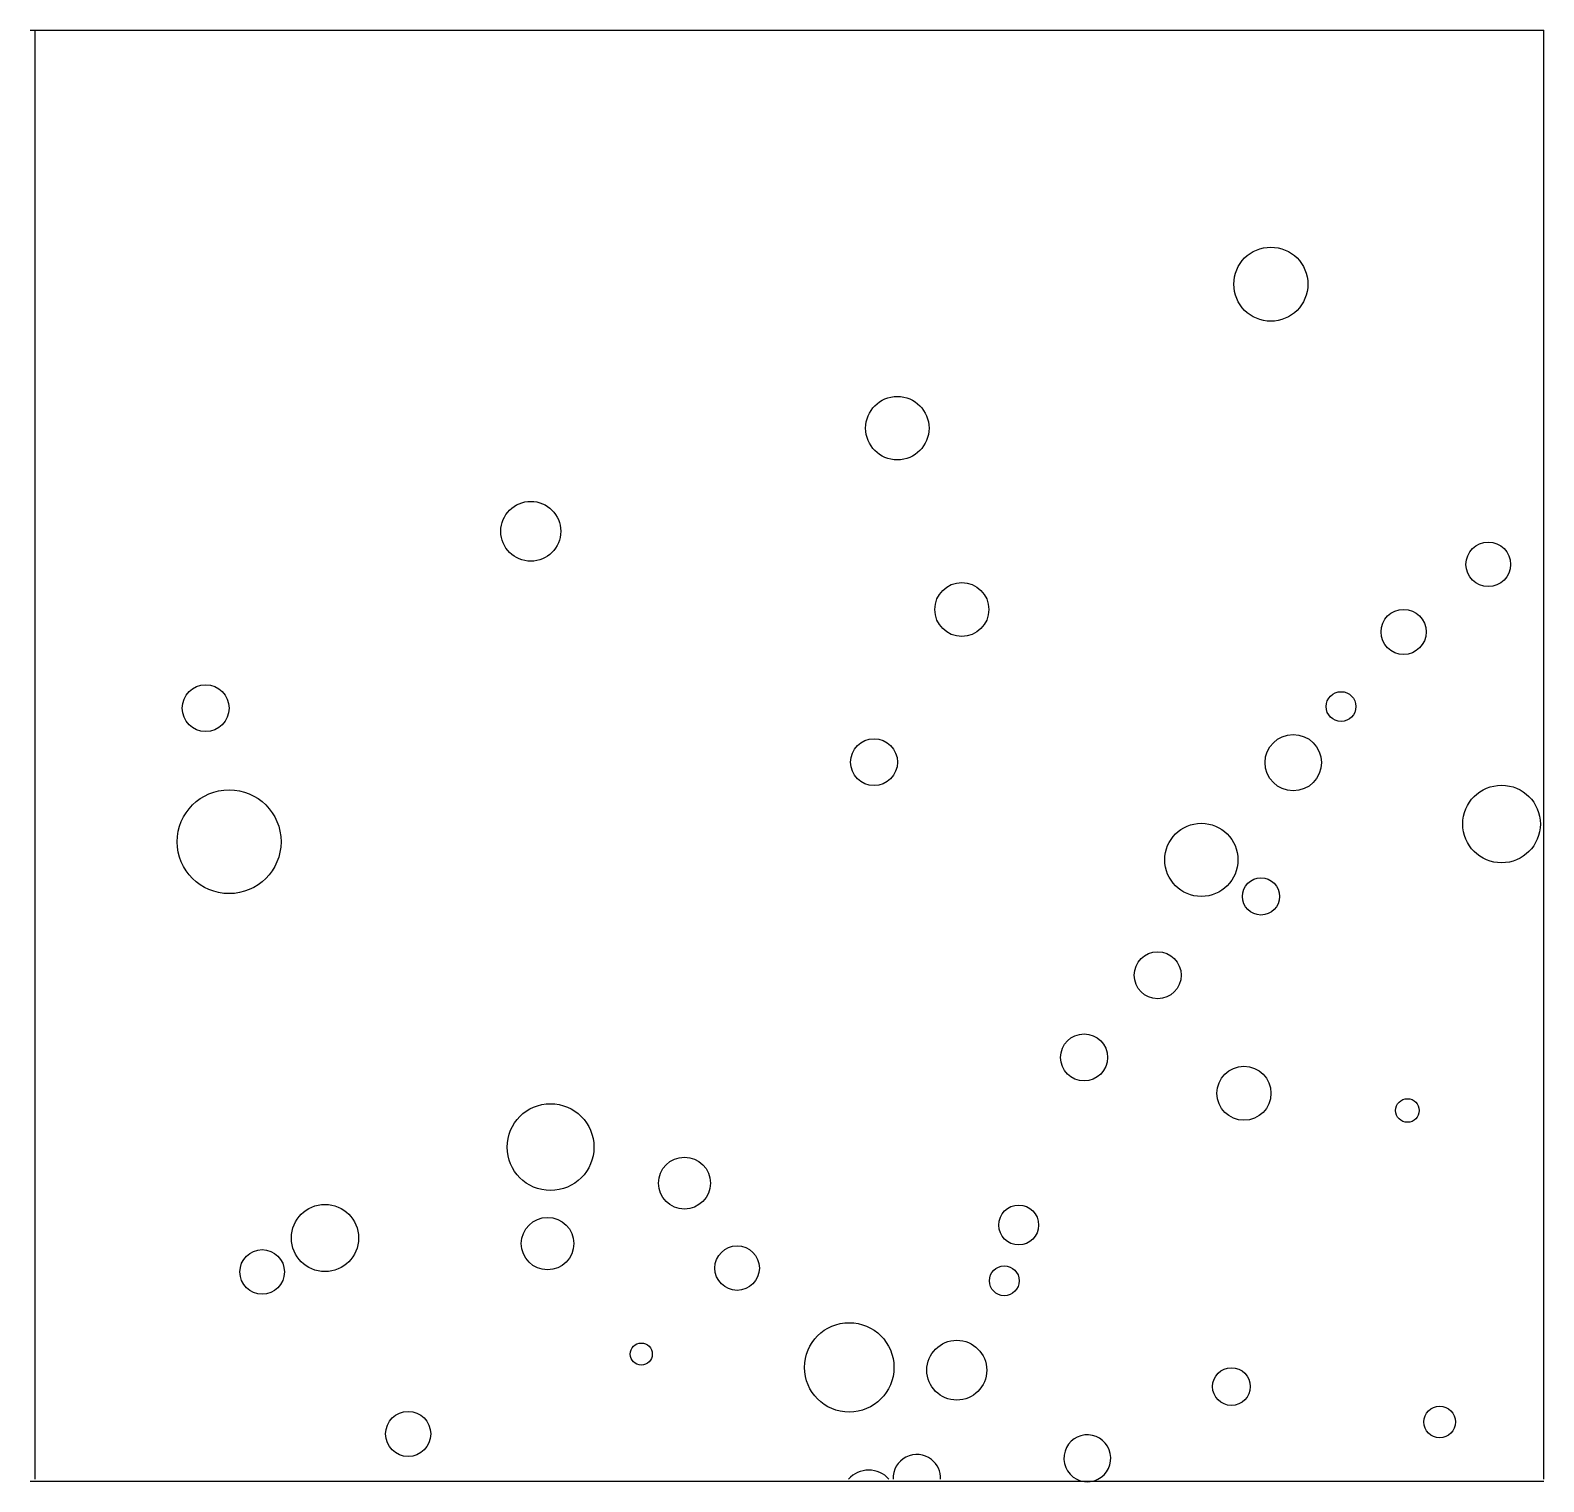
# Model space of a CAD drawing. Extents: x 2.05 to 3.08, y 7.55 to 8.53.
import ezdxf

# ---------------------------------------------------------------- set-up
doc = ezdxf.new("R2010")
doc.units = 0
doc.layers.add('LAYER1', color=7, linetype='CONTINUOUS')
doc.layers.add('LAYER12', color=5, linetype='CONTINUOUS')

msp = doc.modelspace()

# ---------------------------------------------------------------- linework, layer by layer
at = {"layer": 'LAYER1', "color": 7, "linetype": 'CONTINUOUS'}
for centre, radius in [((2.8902, 8.3581), 0.0251), ((2.637, 8.2605), 0.0215), ((2.3885, 8.1906), 0.0203), ((3.0376, 8.1682), 0.0151), ((2.6807, 8.1376), 0.0183), ((2.9802, 8.1224), 0.0153), ((2.1681, 8.0707), 0.0159), ((2.9378, 8.0718), 0.0101), ((2.6212, 8.0341), 0.0159), ((2.9054, 8.0338), 0.0191), ((2.184, 7.9802), 0.0352), ((3.0466, 7.9922), 0.0263), ((2.8431, 7.9679), 0.0248), ((2.8835, 7.9431), 0.0126), ((2.8135, 7.8897), 0.0159), ((2.7636, 7.834), 0.0159), ((2.872, 7.8097), 0.0183), ((2.4019, 7.7732), 0.0294), ((2.9828, 7.798), 0.008), ((2.4927, 7.7488), 0.0176), ((2.249, 7.7116), 0.0228), ((2.7193, 7.7204), 0.0135), ((2.3999, 7.7078), 0.0178), ((2.5284, 7.6912), 0.0151), ((2.2064, 7.6886), 0.0151), ((2.7095, 7.6826), 0.0101), ((2.6044, 7.6239), 0.0303), ((2.4634, 7.6329), 0.0075), ((2.6773, 7.622), 0.0203), ((2.8635, 7.6109), 0.0128), ((2.3054, 7.5788), 0.0153), ((3.0046, 7.5869), 0.0107)]:
    msp.add_circle(centre, radius, dxfattribs=at)
for centre, radius, start, end in [((2.7658, 7.5623), 0.0159, -63.4857, 162.0864), ((2.6502, 7.5488), 0.0161, 51.8121, -177.4441), ((2.7658, 7.5623), 0.0159, 162.0864, -116.5136), ((2.6176, 7.536), 0.0183, 41.4247, 138.5753), ((2.6502, 7.5488), 0.0161, -2.5556, 51.8119), ((2.7658, 7.5623), 0.0159, -116.5136, -63.4857)]:
    msp.add_arc(centre, radius, start, end, dxfattribs=at)
at = {"layer": 'LAYER12', "color": 5, "linetype": 'CONTINUOUS'}
for points in [[(2.0492, 8.5302), (2.0522, 8.5302)], [(2.0522, 8.5302), (2.0522, 7.5481)], [(2.0522, 8.5302), (3.0752, 8.5302)], [(3.0752, 8.5302), (3.0752, 8.5302)], [(3.0752, 7.5481), (3.0752, 8.5302)], [(3.0752, 8.5302), (3.0752, 8.5302)], [(3.0752, 7.5465), (2.0492, 7.5465)]]:
    msp.add_lwpolyline(points, dxfattribs=at)

doc.saveas('drawing.dxf')
